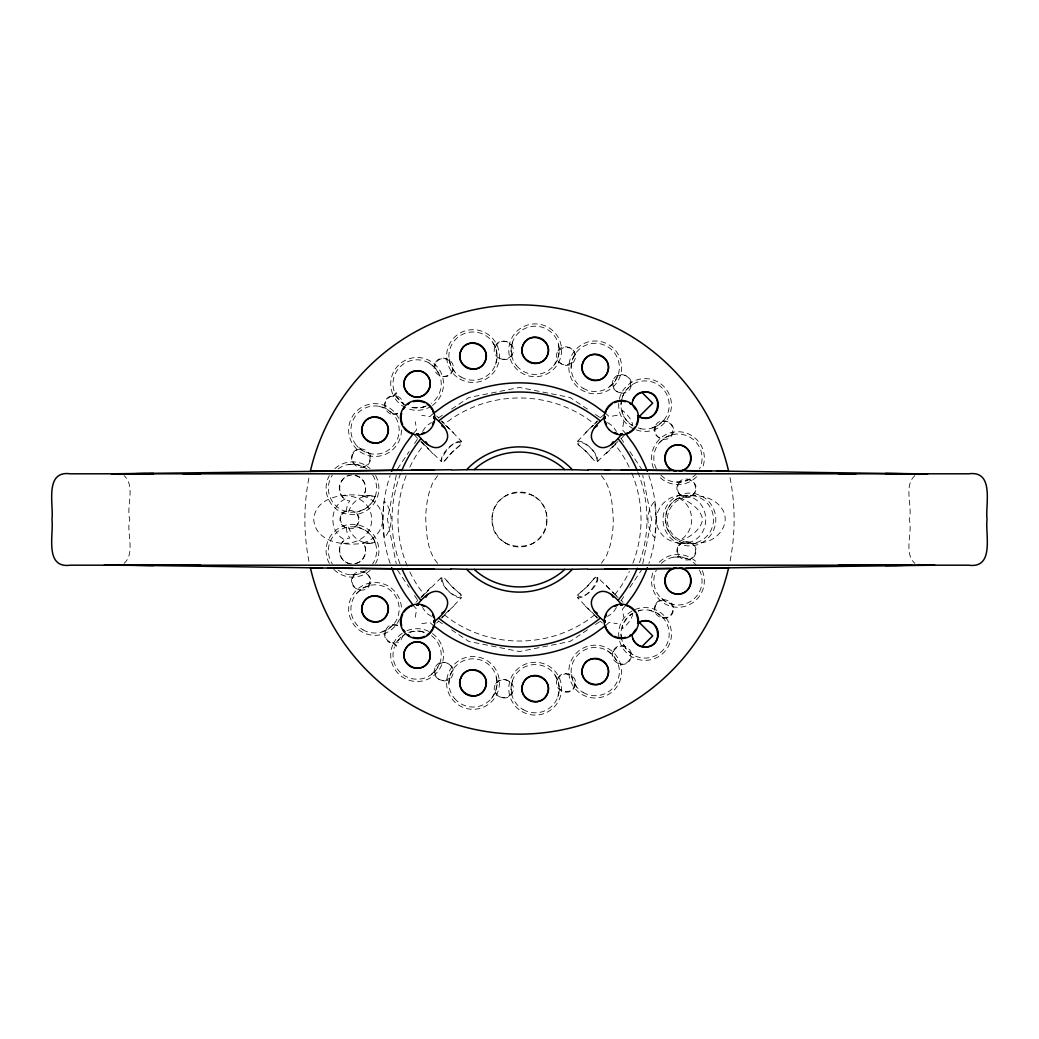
<?xml version="1.0" encoding="UTF-8"?>
<svg xmlns="http://www.w3.org/2000/svg" width="1039" height="1039" viewBox="0 0 1039 1039"><rect width="100%" height="100%" fill="white"/><g stroke="black" fill="none" stroke-linecap="round" stroke-linejoin="round"><path stroke-width="0.75" stroke-dasharray="5 3.75" d="M346.156 511.253L347.455 504.655L349.779 500.954C334.74 498.811 337.311 474.446 352.494 475.07M492.031 519.5C491.499 483.784 547.501 483.784 546.969 519.5C547.501 555.216 491.499 555.216 492.031 519.5A27.417 27.365 87.5 0 1 504.201 496.707M415.301 617.244L416.613 609.192L413.886 606.179M623.699 421.756L622.387 429.808L625.114 432.821M362.923 495.967L374.949 496.291L374.118 498.317M495.668 364.325L497.123 356.078L495.668 347.831L491.486 340.571M448.887 682.922L450.342 674.675L454.524 667.415M512.513 342.065L511.058 350.325L512.513 358.572M512.513 680.428L511.058 688.675L512.513 696.935M571.112 367.403L572.567 359.156L576.749 351.896M557.839 696.935L559.294 688.675L557.839 680.428L553.657 673.181M620.945 405.041L621.504 401.846M621.945 399.314L622.4 396.781L626.582 389.534L632.998 384.144M354.741 563.476C364.897 562.787 368.04 548.891 363.195 542.709C373.949 540.436 382.664 530.656 382.664 519.5C382.664 508.214 373.702 498.239 362.741 496.252C369.04 489.226 364.131 476.433 354.741 475.524M396.249 475.278L387.443 519.5L396.249 563.722M452.705 368.429L452.004 371.248A10.819 10.819 0 0 1 447.601 375.637L443.77 376.547L439.653 375.456M403.21 635.18L400.664 640.686L397.573 642.751M434.666 671.363L435.536 675.428A10.819 10.819 0 0 0 439.926 679.818L443.77 680.74L449.692 678.298M612.789 383.69L613.659 387.755A10.819 10.819 0 0 0 618.049 392.145L621.893 393.054L624.959 392.352M574.931 683.948L574.229 686.753A10.819 10.819 0 0 1 569.84 691.156L564.19 691.701L559.268 688.831M642.751 563.722L651.557 519.5L642.751 475.278M385.638 630.361L384.794 633.959L385.703 637.803A10.819 10.819 0 0 0 390.106 642.193M495.369 347.312L495.59 346.481A10.819 10.819 0 0 1 499.98 342.091C504.253 340.13 509.591 341.948 511.798 346.104M630.543 386.209L630.128 380.079A10.819 10.819 0 0 0 625.725 375.676L621.893 374.767L617.776 375.858M557.54 679.909L557.761 679.077A10.819 10.819 0 0 1 562.164 674.688L565.995 673.779L571.931 676.207M655.661 426.458L654.817 430.055L655.726 433.899A10.819 10.819 0 0 0 660.116 438.289L663.609 439.133M348.61 512.032L349.559 509.175A23.793 22.598 90 0 1 374.949 496.291M460.576 594.243L452.147 586.853L443.939 577.489C437.497 582.97 456.03 601.503 461.511 595.061L452.147 586.853L444.757 578.424M578.424 444.757L586.853 452.147L595.061 461.511C601.503 456.03 582.97 437.497 577.489 443.939L586.853 452.147L594.243 460.576M442.198 578.242L441.198 577.944A14.767 6.13 45 0 0 448.134 590.866A14.767 6.13 45 0 0 461.056 597.802L460.758 596.802M596.802 460.758L597.802 461.056A14.767 6.13 45 0 0 590.866 448.134A14.767 6.13 45 0 0 577.944 441.198L578.242 442.198M375.157 496.525C370.196 510.149 352.974 516.409 340.428 509.175A24.118 24.118 0 0 1 332.337 475.018M553.657 365.819L557.839 358.572L559.294 350.325L557.839 342.065M439.783 663.337L435.588 670.597L429.172 675.973M617.906 375.663L613.711 382.91L607.296 388.3M491.486 698.429L495.668 691.169L497.123 682.922L495.668 674.675M346.156 527.747L347.455 534.345L349.779 538.046C334.74 540.189 337.311 564.554 352.494 563.93M397.495 468.966L409.132 451.562M414.496 443.523L418.081 438.172M422.548 431.484L426.12 426.12L431.484 422.548M511.798 354.546C509.097 359.962 500.889 361.065 497.097 356.234M368.377 586.087L370.209 580.879L369.3 577.035A10.819 10.819 0 0 0 364.91 572.645L363.079 572.151M671.272 435.263L673.103 430.055L672.181 426.224A10.819 10.819 0 0 0 667.791 421.821L662.83 421.133M511.798 692.896C509.591 697.052 504.253 698.87 499.98 696.909A10.819 10.819 0 0 1 495.59 692.519L495.369 691.688M616.452 607.516L612.88 612.88L607.516 616.452M620.919 600.828L624.504 595.477M629.868 587.438L641.505 570.034M444.757 460.576L452.147 452.147L460.576 444.757M594.243 578.424L586.853 586.853L578.424 594.243M614.828 594.737L620.543 587.022A121.524 121.524 0 0 0 629.361 571.463M416.016 602.36L417.808 600.308M597.516 420.99L594.737 424.172L587.022 418.457A121.524 121.524 0 0 0 451.978 418.457L444.263 424.172M441.484 618.01L443.341 615.88M621.192 438.692L624.777 434.601M413.886 432.821L416.613 429.808L415.301 421.756M625.114 606.179L622.387 609.192L623.699 617.244M577.424 441.432L597.087 421.042M441.913 617.958L461.576 597.568M425.263 593.555L441.432 577.424M597.568 461.576L613.737 445.445M421.042 441.913L441.432 461.576C441.783 454.381 455.355 437.289 461.511 443.939L452.147 452.147L443.718 461.836L442.198 460.758M596.802 578.242L595.282 577.164L586.853 586.853L577.489 595.061C583.645 601.711 597.217 584.619 597.568 577.424L617.958 597.087M559.268 350.169L564.19 347.299L569.84 347.844A10.819 10.819 0 0 1 574.229 352.247L574.931 355.052M354.831 574.476C351.961 576.983 351.364 581.295 352.831 584.71A10.819 10.819 0 0 0 357.234 589.113L360.715 589.957M571.931 362.793L565.995 365.221L562.164 364.312A10.819 10.819 0 0 1 557.761 359.923L557.54 359.091M421.042 597.087L432.86 585.269M606.14 453.731L617.958 441.913M680.272 481.875C677.402 484.395 676.818 488.694 678.285 492.122A10.819 10.819 0 0 0 682.675 496.512L682.922 496.577M497.097 682.766C500.889 677.935 509.097 679.038 511.798 684.454M437.588 475.719L432.432 483.278L429.042 492.915A103.419 101.341 -89.1 0 0 425.73 518.76C426.497 533.942 427.172 551.527 437.861 563.528M601.412 563.281L606.568 555.722L609.958 546.085A103.432 101.354 -89.1 0 0 613.27 520.24C612.503 505.045 611.828 487.473 601.139 475.472M460.758 442.198L461.576 441.432L441.913 421.042M597.087 617.958L577.424 597.568L578.242 596.802M585.269 432.86L593.555 425.263M445.445 613.737L453.731 606.14M432.821 413.886L429.808 416.613L421.756 415.301M606.179 625.114L609.192 622.387L617.244 623.699M600.308 417.808L604.399 414.223M420.99 597.516L424.172 594.737L418.457 587.022A121.524 121.524 0 0 1 409.639 571.463M618.01 441.484L614.828 444.263L620.543 451.978A121.524 121.524 0 0 1 629.361 467.537M436.64 622.984L438.692 621.192M356.572 593.438L362.988 588.048L370.858 585.191M393.521 624.452L387.105 629.829L379.235 632.699M663.544 420.535L657.129 425.925L649.245 428.795M659.453 442.614L665.869 437.237L673.74 434.367M677.35 498.616C658.323 508.824 663.856 540.163 685.221 543.254A24.118 24.118 0 0 0 713.533 519.5A24.118 24.118 0 0 0 685.221 495.746L677.35 498.616A24.118 24.118 0 0 0 677.35 540.384M594.737 614.828L587.022 620.543A121.524 121.524 0 0 1 451.978 620.543L444.263 614.828M390.3 396.249C378.962 400.625 386.469 418.743 397.573 413.821M438.172 418.081L443.523 414.496M451.562 409.132L468.966 397.495L519.5 387.443L570.034 397.495L587.438 409.132M354.585 526.968C359.897 523.747 359.897 515.253 354.585 512.032M439.653 663.544L443.77 662.453L447.601 663.363A10.819 10.819 0 0 1 452.004 667.752L452.705 670.571M691.493 495.746C695.208 493.395 696.52 488.395 694.74 484.447A10.819 10.819 0 0 0 690.351 480.044L688.519 479.55M587.438 629.868L570.034 641.505L519.5 651.557L468.966 641.505L451.562 629.868M595.477 624.504L600.828 620.919M124.083 563.411C135.849 552.904 126.031 532.539 129.758 519.5C126.031 506.474 135.849 486.096 124.083 475.589M914.917 475.589C903.151 486.096 912.969 506.474 909.242 519.5C912.969 532.539 903.151 552.904 914.917 563.411M345.195 498.98C328.753 506.513 328.753 532.488 345.195 540.02M421.016 407.665L424.38 406.548M426.224 405.872L421.302 407.665L412.925 407.665L410.197 406.678M364.546 571.606L356.676 574.476L348.299 574.476M689.987 479.018L682.116 481.875L673.74 481.875M410.197 632.322L412.925 631.335L421.302 631.335L426.224 633.128M638.271 611.153L640.868 610.205M392.132 396.249L390.106 396.807A10.819 10.819 0 0 0 385.703 401.197L384.794 405.041L385.638 408.639M397.781 413.262L392.807 413.951M363.079 466.849L364.91 466.355A10.819 10.819 0 0 0 369.3 461.965L370.209 458.121L368.377 452.913M346 511.201L345.753 511.266A10.819 10.819 0 0 0 341.363 515.656L340.454 519.5L341.363 523.344A10.819 10.819 0 0 0 345.753 527.734L346 527.799M682.922 542.423L682.675 542.488A10.819 10.819 0 0 0 678.285 546.878C676.818 550.306 677.402 554.605 680.272 557.125M688.519 559.45L690.351 558.956A10.819 10.819 0 0 0 694.74 554.553C696.52 550.605 695.208 545.605 691.493 543.254M395.742 642.751L405.054 634.193A24.118 24.118 0 0 0 396.223 643.024M679.584 541.202C689.415 537.475 700.741 530.448 702.611 519.5C700.741 508.552 689.415 501.525 679.584 497.798M360.715 449.043L357.234 449.887A10.819 10.819 0 0 0 352.831 454.29C351.364 457.705 351.961 462.017 354.831 464.524M392.807 625.049L397.781 625.738M663.609 599.867L660.116 600.711A10.819 10.819 0 0 0 655.726 605.101L654.817 608.945L655.661 612.542M681.389 495.694C664.389 494.902 650.44 514.383 658.817 529.825C667.09 546.02 687.961 544.527 703.182 542.371C717.988 540.449 731.274 523.292 722.261 509.175C713.65 495.616 695.779 494.525 681.389 495.694C713.819 494.837 713.819 544.163 681.389 543.306M617.244 415.301L609.192 416.613L606.179 413.886M421.756 623.699L429.808 622.387L432.821 625.114M363.105 495.694C345.143 492.98 315.388 496.097 313.739 519.5C315.388 542.903 345.143 546.02 363.105 543.306M695.494 495.694C658.466 494.993 657.401 543.852 695.494 543.306M343.506 543.306C381.105 543.981 381.105 495.019 343.506 495.694M362.923 543.033L374.949 542.709L374.118 540.683M348.299 464.524L356.676 464.524L364.546 467.394M366.611 495.694L369.936 495.694M375.157 542.475C370.196 528.851 352.974 522.591 340.428 529.825A24.118 24.118 0 0 0 332.337 563.982M366.611 543.306L369.936 543.306M673.74 557.125L682.116 557.125L689.987 559.982M424.38 632.452L421.016 631.335M662.83 617.867L667.791 617.179A10.819 10.819 0 0 0 672.181 612.776L673.103 608.945L671.272 603.737M397.573 625.179C386.469 620.257 378.962 638.375 390.3 642.751M395.742 396.249L402.716 403.223M624.959 646.648L621.893 645.946L618.049 646.855A10.819 10.819 0 0 0 613.659 651.245L612.789 655.31M638.271 427.847L640.868 428.795M379.235 406.301L387.105 409.171L393.521 414.548M370.858 453.809L362.988 450.952L356.572 445.562A24.118 24.118 0 0 1 370.858 406.301A24.118 24.118 0 0 1 397.716 438.302A24.118 24.118 0 0 1 356.572 445.562M673.74 604.633L665.869 601.763L659.453 596.386M649.245 610.205L657.129 613.075L663.544 618.465M461.576 441.432L461.056 441.198A14.767 6.13 -45 0 0 448.134 448.134A14.767 6.13 -45 0 0 441.198 461.056L441.432 461.576M577.424 597.568L577.944 597.802A14.767 6.13 -45 0 0 590.866 590.866A14.767 6.13 -45 0 0 597.802 577.944L597.568 577.424M595.477 414.496L600.828 418.081M607.516 422.548L612.88 426.12L616.452 431.484M397.573 396.249L400.664 398.314L402.716 401.392L403.444 405.041M617.776 663.142L621.893 664.233L625.725 663.324A10.819 10.819 0 0 0 630.128 658.921L630.543 652.791M431.484 616.452L426.12 612.88L422.548 607.516M438.172 620.919L443.523 624.504M429.172 363.027L435.588 368.403L439.783 375.663M632.998 654.856L626.582 649.466L622.4 642.219L621.945 639.686M607.296 650.7L613.711 656.09L617.906 663.337M436.64 416.016L438.692 417.808M615.88 595.659L618.01 597.516M420.99 441.484L424.172 444.263L418.457 451.978A121.524 121.524 0 0 0 409.639 467.537M600.308 621.192L602.36 622.984M445.445 425.263L453.731 432.86M585.269 606.14L593.555 613.737M449.692 360.702L443.77 358.26L439.926 359.182A10.819 10.819 0 0 0 435.536 363.572L434.666 367.637M606.14 585.269L613.737 593.555M425.263 445.445L432.86 453.731M621.192 600.308L622.984 602.36M441.484 420.99L443.341 423.12M595.659 615.88L597.516 618.01M414.223 434.601L417.808 438.692M620.919 438.172L624.504 443.523M629.868 451.562L641.505 468.966M397.495 570.034L409.132 587.438M414.496 595.477L418.081 600.828M454.524 371.585L450.342 364.325L448.887 356.078M576.749 687.104L572.567 679.844L571.112 671.597M348.61 526.968L349.559 529.825A23.793 22.598 -90 0 0 374.949 542.709M620.945 633.959L621.504 637.154M702.338 570.775A26.417 26.417 0 0 1 677.935 607.283A26.417 26.417 0 0 1 653.531 570.775M659.258 562.203A26.417 26.417 0 0 1 696.611 562.203M634.959 609.568A26.417 26.417 0 0 1 671.311 636.933A26.417 26.417 0 0 1 629.764 655.492A26.417 26.417 0 0 1 633.621 610.166M432.406 633.556A26.417 26.417 0 0 1 439.731 668.726A26.417 26.417 0 0 1 405.21 678.662A26.417 26.417 0 0 1 392.703 644.985M393.3 643.648A26.417 26.417 0 0 1 405.678 631.283M407.002 630.686A26.417 26.417 0 0 1 431.146 632.725M399.444 619.049A26.417 26.417 0 0 1 356.364 627.621A26.417 26.417 0 0 1 364.936 584.541A26.417 26.417 0 0 1 401.457 608.945M329.363 563.476A26.417 26.417 0 0 1 352.494 524.305A26.417 26.417 0 0 1 375.611 563.476M370.105 570.398A26.417 26.417 0 0 1 333.818 569.398M375.611 475.524A26.417 26.417 0 0 1 352.494 514.695A26.417 26.417 0 0 1 329.363 475.524M334.87 468.602A26.417 26.417 0 0 1 370.105 468.602M401.457 430.055A26.417 26.417 0 0 1 364.936 454.459A26.417 26.417 0 0 1 356.364 411.379A26.417 26.417 0 0 1 399.444 419.951M392.703 394.015A26.417 26.417 0 0 1 405.21 360.338A26.417 26.417 0 0 1 439.731 370.274A26.417 26.417 0 0 1 432.406 405.444M431.146 406.275A26.417 26.417 0 0 1 407.002 408.314M405.678 407.717A26.417 26.417 0 0 1 393.3 395.352M619.309 399.145A26.417 26.417 0 0 1 652.375 379.664A26.417 26.417 0 0 1 669.986 413.756A26.417 26.417 0 0 1 634.959 429.432M633.621 428.834A26.417 26.417 0 0 1 619.023 400.625M653.531 468.225A26.417 26.417 0 0 1 677.935 431.717A26.417 26.417 0 0 1 702.338 468.225M696.611 476.797A26.417 26.417 0 0 1 659.258 476.797M534.76 542.332A27.469 27.469 0 0 1 504.24 542.332M504.24 496.642A27.469 27.469 0 0 1 534.76 496.642M534.799 496.707A27.417 27.365 -87.5 0 1 546.956 519.5M504.357 542.28A27.417 27.365 -87.5 0 1 492.213 519.474M546.787 519.513A27.417 27.365 87.5 0 1 534.604 542.306M631.777 472.992A121.524 121.524 0 0 1 632.881 563.242M407.223 566.008A121.524 121.524 0 0 1 406.119 475.758M637.855 472.161A127.472 127.472 0 0 1 638.985 563.917M400.015 563.917A127.472 127.472 0 0 1 401.145 472.161M648.881 475.589A136.629 136.629 0 0 1 648.881 563.411M390.119 563.411A136.629 136.629 0 0 1 390.119 475.589M638.154 610.854A24.118 24.118 0 0 1 668.038 626.608A24.118 24.118 0 0 1 652.869 656.791A24.118 24.118 0 0 1 622.4 642.219M621.595 639.543A24.118 24.118 0 0 1 632.998 613.075M622.4 396.781A24.118 24.118 0 0 1 652.869 382.209A24.118 24.118 0 0 1 668.038 412.392A24.118 24.118 0 0 1 638.154 428.146M632.998 425.925A24.118 24.118 0 0 1 621.595 399.457M678.87 498.058A23.806 22.611 90 0 1 691.675 519.5A23.806 22.611 90 0 1 678.87 540.942M431.51 635.725A24.118 24.118 0 0 1 437.77 667.545A24.118 24.118 0 0 1 406.704 676.857A24.118 24.118 0 0 1 394.443 646.842M408.859 632.426A24.118 24.118 0 0 1 425.354 632.426M364.689 545.67A13.208 13.208 0 0 1 355.065 563.67M349.909 563.67A13.208 13.208 0 0 1 343.156 541.384M356.676 526.968A24.118 24.118 0 0 1 372.637 563.982M366.884 570.073A24.118 24.118 0 0 1 338.091 570.073M730.001 477.628A214.618 214.618 0 0 1 730.001 561.372M308.999 561.372A214.618 214.618 0 0 1 308.999 477.628M372.637 475.018A24.118 24.118 0 0 1 356.676 512.032M338.091 468.927A24.118 24.118 0 0 1 366.884 468.927M355.065 475.33A13.208 13.208 0 0 1 364.689 493.33M343.156 497.616A13.208 13.208 0 0 1 349.909 475.33M394.002 390.846A24.118 24.118 0 0 1 407.548 361.767A24.118 24.118 0 0 1 438.003 371.858A24.118 24.118 0 0 1 431.51 403.275M425.354 406.574A24.118 24.118 0 0 1 408.859 406.574M405.054 404.807A24.118 24.118 0 0 1 394.95 393.456M699.494 570.06A24.118 24.118 0 0 1 677.935 604.997A24.118 24.118 0 0 1 656.375 570.06M661.375 563.346A24.118 24.118 0 0 1 696.416 565.372M656.375 468.94A24.118 24.118 0 0 1 677.935 434.003A24.118 24.118 0 0 1 699.494 468.94M696.416 473.628A24.118 24.118 0 0 1 659.453 473.628M383.534 506.11L382.872 519.5L384.261 537.864C393.339 528.267 393.339 510.733 384.261 501.136L383.534 506.11M656.129 519.5L654.739 537.864C645.661 528.267 645.661 510.733 654.739 501.136L656.129 519.5M632.569 613.426L632.361 615.478A14.767 6.13 -45 0 1 622.27 628.725L622.4 625.712L626.582 618.465L632.569 613.426M352.286 454.485C347.364 465.589 365.481 473.096 369.858 461.758C374.78 450.653 356.65 443.146 352.286 454.485M340.805 515.864C335.883 526.968 354.013 534.475 358.377 523.137C363.299 512.032 345.182 504.525 340.805 515.864M352.286 577.242C347.364 588.347 365.481 595.854 369.858 584.515C374.78 573.411 356.65 565.904 352.286 577.242M434.977 363.767C430.055 374.871 448.186 382.378 452.549 371.04C457.472 359.936 439.354 352.429 434.977 363.767M495.045 346.675C490.109 357.793 508.24 365.299 512.604 353.961C517.539 342.844 499.408 335.337 495.045 346.675M434.977 667.96C430.055 679.064 448.186 686.571 452.549 675.233C457.472 664.129 439.354 656.622 434.977 667.96M557.216 352.442C552.28 363.546 570.411 371.053 574.775 359.715C579.71 348.61 561.58 341.104 557.216 352.442M495.045 685.039C490.109 696.156 508.24 703.663 512.604 692.325C517.539 681.207 499.408 673.701 495.045 685.039M613.101 380.274C608.179 391.378 626.309 398.885 630.673 387.547C635.595 376.443 617.478 368.936 613.101 380.274M557.216 679.285C552.28 690.39 570.411 697.896 574.775 686.558C579.71 675.454 561.58 667.947 557.216 679.285M655.167 426.419C650.245 437.523 668.363 445.03 672.74 433.692C677.662 422.587 659.544 415.081 655.167 426.419M613.101 651.453C608.179 662.557 626.309 670.064 630.673 658.726C635.595 647.622 617.478 640.115 613.101 651.453M677.727 484.642C672.804 495.746 690.922 503.253 695.299 491.915C700.221 480.81 682.104 473.303 677.727 484.642M655.167 605.308C650.245 616.413 668.363 623.919 672.74 612.581C677.662 601.477 659.544 593.97 655.167 605.308M677.727 547.085C672.804 558.19 690.922 565.697 695.299 554.358C700.221 543.254 682.104 535.747 677.727 547.085M622.27 410.275L622.4 413.288L626.582 420.535L632.569 425.574L632.361 423.522A14.767 6.13 45 0 0 622.27 410.275M582.022 694.468A26.417 26.417 0 0 0 621.647 671.597A26.417 26.417 0 0 0 582.022 648.726A26.417 26.417 0 0 0 582.022 694.468M521.968 711.546A26.417 26.417 0 0 0 561.592 688.675A26.417 26.417 0 0 0 521.968 665.804A26.417 26.417 0 0 0 521.968 711.546M452.056 699A26.417 26.417 0 0 0 497.408 693.026A26.417 26.417 0 0 0 469.55 656.739A26.417 26.417 0 0 0 452.056 699M459.796 378.949A26.417 26.417 0 0 0 499.408 356.078A26.417 26.417 0 0 0 459.796 333.207A26.417 26.417 0 0 0 459.796 378.949M514.227 366.403A26.417 26.417 0 0 0 559.579 360.429A26.417 26.417 0 0 0 531.734 324.129A26.417 26.417 0 0 0 514.227 366.403M574.281 383.482A26.417 26.417 0 0 0 619.634 377.508A26.417 26.417 0 0 0 591.788 341.221A26.417 26.417 0 0 0 574.281 383.482M676.194 542.371A26.417 26.417 0 0 0 715.819 519.5A26.417 26.417 0 0 0 676.194 496.629A26.417 26.417 0 0 0 676.194 542.371M362.988 629.829A24.118 24.118 0 0 0 399.171 608.945A24.118 24.118 0 0 0 362.988 588.048A24.118 24.118 0 0 0 362.988 629.829M454.524 698.429A24.118 24.118 0 0 0 495.668 691.169A24.118 24.118 0 0 0 468.81 659.168A24.118 24.118 0 0 0 454.524 698.429M523.111 709.572A24.118 24.118 0 0 0 559.294 688.675A24.118 24.118 0 0 0 523.111 667.791A24.118 24.118 0 0 0 523.111 709.572M460.939 376.975A24.118 24.118 0 0 0 497.123 356.078A24.118 24.118 0 0 0 460.939 335.194A24.118 24.118 0 0 0 460.939 376.975M516.695 365.819A24.118 24.118 0 0 0 557.839 358.572A24.118 24.118 0 0 0 530.994 326.571A24.118 24.118 0 0 0 516.695 365.819M583.178 692.481A24.118 24.118 0 0 0 619.361 671.597A24.118 24.118 0 0 0 583.178 650.7A24.118 24.118 0 0 0 583.178 692.481M583.178 388.3A24.118 24.118 0 0 0 619.361 367.403A24.118 24.118 0 0 0 583.178 346.519A24.118 24.118 0 0 0 583.178 388.3"/><path stroke-width="1.5" d="M433.925 418.366L433.847 417.016C441.289 422.873 453.926 434.341 443.978 443.978C434.341 453.926 422.873 441.289 417.016 433.847L418.366 433.925M605.075 620.634L605.153 621.984C597.711 616.127 585.074 604.659 595.022 595.022C604.659 585.074 616.127 597.711 621.984 605.153L620.634 605.075M418.366 605.075L417.016 605.153C422.873 597.711 434.341 585.074 443.978 595.022C453.926 604.659 441.289 616.127 433.847 621.984L433.925 620.634M620.634 433.925L621.984 433.847C616.127 441.289 604.659 453.926 595.022 443.978C585.074 434.341 597.711 422.873 605.153 417.016L605.075 418.366M637.647 623.348L637.907 621.374A16.52 16.52 0 0 0 636.336 614.4M433.847 621.984L433.757 620.79M605.153 417.016L605.243 418.21M404.911 650.037C399.236 662.661 416.951 674.506 426.445 664.428C436.523 654.934 424.691 637.206 412.054 642.881M632.141 403.6C632.53 398.327 636.725 393.352 641.985 392.443L652.687 403.145L639.167 416.665M433.757 418.21L433.847 417.016M605.243 620.79L605.153 621.984M432.549 424.367L433.536 421.886M605.464 617.114L606.451 614.633M635.79 629.348L633.063 633.063M425.834 597.282L427.743 594.438M613.166 441.718L611.257 444.562M405.704 648.843L407.769 645.751L410.873 643.686M403.314 409.366L404.522 407.782M451.874 470.044L466.758 469.68L468.147 468.147A72.626 72.626 0 0 1 570.853 468.147L572.242 469.68L588.074 470.173M587.126 568.956L572.242 569.32L570.853 570.853A72.626 72.626 0 0 1 468.147 570.853L466.758 569.32L450.926 568.827M393.106 396.353L396.353 393.106M466.758 469.68L474.226 469.641L476.719 467.381A67.431 67.431 0 0 1 562.281 467.381L564.774 469.641L572.242 469.68M572.242 569.32L564.774 569.359L562.281 571.619A67.431 67.431 0 0 1 476.719 571.619L474.226 569.359L466.758 569.32M407.782 404.522L409.366 403.314M629.634 635.686L631.218 634.478M594.438 427.743L597.282 425.834M444.562 611.257L441.718 613.166M637.53 623.426C658.349 609.724 667.493 650.102 642.816 646.726M421.886 433.536L424.367 432.549M614.633 606.451L617.114 605.464M418.21 433.757L417.016 433.847M620.79 605.243L621.984 605.153M642.816 392.274C667.493 388.898 658.349 429.276 637.53 415.574M680.181 470.875C695.559 469.225 693.39 444.289 677.935 444.913C662.479 444.289 660.297 469.225 675.688 470.875M675.688 568.125C660.297 569.775 662.479 594.711 677.935 594.087C693.39 594.711 695.559 569.775 680.181 568.125M621.984 433.847L620.79 433.757M417.016 605.153L418.21 605.243M120.355 564.619L113.68 565.203M918.645 474.381L925.32 473.797M451.173 469.719L111.329 473.81M685.922 568.359L934.749 565.19M727.326 567.865L587.827 569.281M311.674 471.135L401.158 470.109M670.155 568.554L637.842 568.891M411.847 470.044L434.341 469.823M604.659 569.177L627.153 568.956M127.355 473.81L153.772 473.576L135.888 473.667M911.645 565.19L885.241 565.424L903.112 565.333M474.226 469.641L564.774 469.641M145.382 473.654L130.226 473.732L150.668 473.797M893.618 565.346L908.774 565.268L888.332 565.203M564.774 569.359L474.226 569.359M838.447 473.797L856.123 473.732M888.332 473.797L908.774 473.732L885.228 473.576L927.671 473.81M150.668 565.203L130.226 565.268L153.759 565.424L104.251 565.19M182.877 565.268L200.553 565.203L70.392 565.19C43.937 568.827 53.924 533.514 51.95 519.5C53.924 505.486 43.937 470.173 70.392 473.81L968.608 473.81C995.063 470.173 985.076 505.486 987.05 519.5C985.076 533.514 995.063 568.827 968.608 565.19L838.447 565.203L856.123 565.268M144.278 565.203L894.722 565.203M893.488 473.732L911.645 473.81M182.877 473.732L200.553 473.797M127.355 565.19L145.512 565.268M587.827 469.719L711.429 470.927M327.571 568.073L451.173 569.281M716.559 471.044L903.112 473.667M135.888 565.333L322.441 567.956M621.348 469.953L670.155 470.446M360.416 568.463L434.341 569.177M727.326 471.135L685.922 470.641M311.674 567.865L353.078 568.359M604.659 469.823L609.555 469.914M113.68 473.797L120.355 474.381M925.32 565.203L918.645 564.619M412.054 396.119C424.691 401.794 436.523 384.066 426.445 374.572C416.951 364.494 399.236 376.339 404.911 388.963M614.633 432.549L617.114 433.536M421.886 605.464L424.367 606.451M441.718 425.834L444.562 427.743M597.282 613.166L594.438 611.257M410.873 395.314L407.769 393.249L405.704 390.157M629.634 403.314L631.218 404.522M407.782 634.478L409.366 635.686M639.167 622.335L652.687 635.855L641.985 646.557C636.725 645.648 632.53 640.673 632.141 635.4M393.106 642.647L396.353 645.894M403.314 629.634L404.522 631.218M633.063 405.937L635.79 409.652M611.257 594.438L613.166 597.282M427.743 444.562L425.834 441.718M605.464 421.886L606.451 424.367M432.549 614.633L433.536 617.114M637.647 415.652L637.907 417.626A16.52 16.52 0 0 1 636.349 424.613M647.375 567.632A136.629 136.629 0 0 1 633.102 595.412L625.673 605.412A16.52 16.52 0 0 1 628.361 606.412M391.625 567.632A136.629 136.629 0 0 0 405.898 595.412L413.327 605.412A16.52 16.52 0 0 0 410.639 606.412M391.625 471.368A136.629 136.629 0 0 1 405.898 443.588L413.327 433.588A16.52 16.52 0 0 1 410.626 432.601M647.375 471.368A136.629 136.629 0 0 0 633.102 443.588L625.673 433.588A16.52 16.52 0 0 0 628.374 432.601M637.271 568.281A127.472 127.472 0 0 1 618.036 600.373M600.373 618.036A127.472 127.472 0 0 1 438.627 618.036M420.964 600.373A127.472 127.472 0 0 1 401.729 568.281M401.729 470.719A127.472 127.472 0 0 1 420.964 438.627M438.627 420.964A127.472 127.472 0 0 1 600.373 420.964M618.036 438.627A127.472 127.472 0 0 1 637.271 470.719M625.647 637.336A16.52 16.52 0 0 1 614.387 636.349M611.893 634.92A16.52 16.52 0 0 1 607.062 629.634M606.399 628.374A16.52 16.52 0 0 1 605.412 625.686L595.412 633.102A136.629 136.629 0 0 1 443.588 633.102L433.588 625.673A16.52 16.52 0 0 1 432.601 628.374M629.621 607.075A16.52 16.52 0 0 1 634.907 611.906M431.938 629.634A16.52 16.52 0 0 1 427.107 634.92M424.613 636.349A16.52 16.52 0 0 1 413.353 637.336M401.677 625.66A16.52 16.52 0 0 1 402.664 614.4M404.106 611.906A16.52 16.52 0 0 1 409.379 607.075M409.366 431.938A16.52 16.52 0 0 1 404.08 427.107M402.651 424.613A16.52 16.52 0 0 1 401.664 413.353M413.34 401.677A16.52 16.52 0 0 1 424.6 402.664M427.094 404.106A16.52 16.52 0 0 1 431.925 409.379M432.588 410.639A16.52 16.52 0 0 1 433.575 413.34L443.588 405.898A136.629 136.629 0 0 1 595.412 405.898L605.412 413.327A16.52 16.52 0 0 1 606.412 410.652M634.92 427.107A16.52 16.52 0 0 1 629.634 431.938M607.075 409.379A16.52 16.52 0 0 1 611.919 404.106M614.4 402.677A16.52 16.52 0 0 1 625.66 401.69M728.69 567.476A214.618 214.618 0 0 1 310.31 567.476M310.31 471.524A214.618 214.618 0 0 1 728.69 471.524M640.011 621.764A13.208 13.208 0 0 1 657.258 628.907A13.208 13.208 0 0 1 650.115 646.167A13.208 13.208 0 0 1 632.868 639.024M679.207 567.736A13.208 13.208 0 0 1 689.143 587.84A13.208 13.208 0 0 1 666.713 587.84A13.208 13.208 0 0 1 676.649 567.736M632.868 399.976A13.208 13.208 0 0 1 650.115 392.833A13.208 13.208 0 0 1 657.258 410.093A13.208 13.208 0 0 1 640.011 417.236M676.649 471.264A13.208 13.208 0 0 1 666.713 451.16A13.208 13.208 0 0 1 689.143 451.16A13.208 13.208 0 0 1 679.207 471.264M362.845 425.003C356 440.432 381.17 450.861 387.248 435.107C394.08 419.678 368.91 409.262 362.845 425.003M362.845 603.893C356 619.322 381.17 629.738 387.248 613.997C394.08 598.568 368.91 588.139 362.845 603.893M460.809 351.026C453.965 366.455 479.135 376.884 485.2 361.13C492.044 345.701 466.875 335.285 460.809 351.026M522.981 345.273C516.136 360.689 541.306 371.118 547.371 355.377C554.216 339.948 529.046 329.519 522.981 345.273M460.809 677.87C453.965 693.299 479.135 703.715 485.2 687.974C492.044 672.545 466.875 662.116 460.809 677.87M583.035 362.351C576.19 377.78 601.36 388.209 607.438 372.456C614.27 357.026 589.1 346.61 583.035 362.351M522.981 683.623C516.136 699.052 541.306 709.481 547.371 693.727C554.216 678.311 529.046 667.882 522.981 683.623M583.035 666.544C576.19 681.974 601.36 692.39 607.438 676.649C614.27 661.22 589.1 650.791 583.035 666.544M612.789 636.245A17.169 17.169 0 0 0 638.543 621.374A17.169 17.169 0 0 0 612.789 606.503A17.169 17.169 0 0 0 612.789 636.245M409.041 636.245A17.169 17.169 0 0 0 434.796 621.374A17.169 17.169 0 0 0 409.041 606.503A17.169 17.169 0 0 0 409.041 636.245M405.496 429.769A17.169 17.169 0 0 0 434.211 422.068A17.169 17.169 0 0 0 413.184 401.041A17.169 17.169 0 0 0 405.496 429.769M609.231 429.769A17.169 17.169 0 0 0 637.959 422.068A17.169 17.169 0 0 0 616.932 401.041A17.169 17.169 0 0 0 609.231 429.769M368.442 620.374A13.208 13.208 0 0 0 388.248 608.945A13.208 13.208 0 0 0 368.442 597.503A13.208 13.208 0 0 0 368.442 620.374M410.509 666.519A13.208 13.208 0 0 0 430.315 655.09A13.208 13.208 0 0 0 410.509 643.648A13.208 13.208 0 0 0 410.509 666.519M466.407 694.351A13.208 13.208 0 0 0 486.213 682.922A13.208 13.208 0 0 0 466.407 671.48A13.208 13.208 0 0 0 466.407 694.351M364.572 438.094A13.208 13.208 0 0 0 387.248 435.107A13.208 13.208 0 0 0 373.326 416.964A13.208 13.208 0 0 0 364.572 438.094M406.639 391.95A13.208 13.208 0 0 0 429.315 388.963A13.208 13.208 0 0 0 415.379 370.819A13.208 13.208 0 0 0 406.639 391.95M466.407 367.52A13.208 13.208 0 0 0 486.213 356.078A13.208 13.208 0 0 0 466.407 344.649A13.208 13.208 0 0 0 466.407 367.52M528.578 700.117A13.208 13.208 0 0 0 548.384 688.675A13.208 13.208 0 0 0 528.578 677.246A13.208 13.208 0 0 0 528.578 700.117M588.632 683.026A13.208 13.208 0 0 0 608.438 671.597A13.208 13.208 0 0 0 588.632 660.155A13.208 13.208 0 0 0 588.632 683.026M524.695 358.364A13.208 13.208 0 0 0 547.371 355.377A13.208 13.208 0 0 0 533.449 337.233A13.208 13.208 0 0 0 524.695 358.364M584.762 375.443A13.208 13.208 0 0 0 607.438 372.456A13.208 13.208 0 0 0 593.516 354.312A13.208 13.208 0 0 0 584.762 375.443"/></g></svg>
